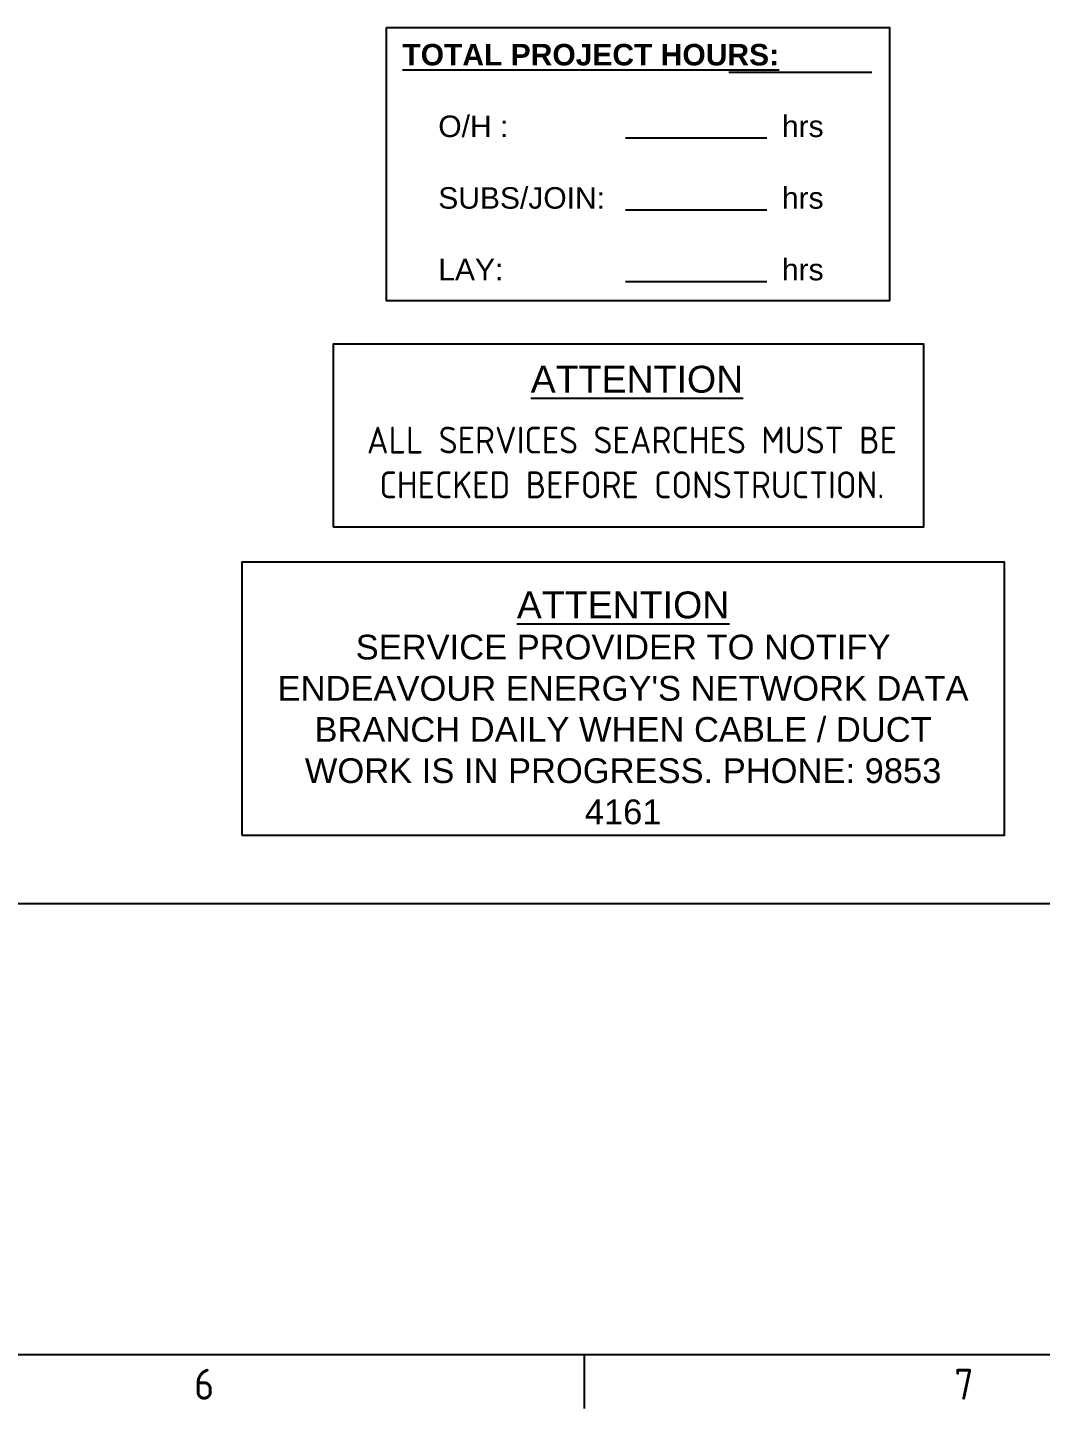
# Paper-space layout 'A2' of a CAD drawing. Header units: metres. Extents: x -21 to 1517, y -1 to 570.
# Drawn here: x 377.7 to 472, y 0 to 128.5 of the extents above; entities that cross this region are included whole.
import ezdxf
from ezdxf.enums import TextEntityAlignment as Align

# ---------------------------------------------------------------- set-up
doc = ezdxf.new("R2010")
doc.units = ezdxf.units.M
doc.layers.get('0').update_dxf_attribs({"color": 6})
doc.layers.add('Notes', color=7, linetype='Continuous')
doc.layers.add('SupportsUG_SP_EXT', color=7, linetype='Continuous')
doc.styles.add('iecISOCP', font='isocp.shx')
doc.styles.get("Standard").update_dxf_attribs({"font": 'arial.ttf'})

# ---------------------------------------------------------------- blocks, each defined once
blk = doc.blocks.new('Note_Attention')
at = {"layer": 'Notes', "color": 7}
blk.add_lwpolyline([(0, 0), (55, 0), (55, 17), (0, 17)], close=True, dxfattribs=at)
at = {"layer": 'Notes', "color": 7, "char_height": 2.5, "style": 'iecISOCP'}
for s, insert, width, attachment_point in [('{\\fArial|b0|i0|c0|p34;\\LATTENTION}', (28.29, 15), 20.8, 2), ('{\\C7;ALL SERVICES SEARCHES MUST BE CHECKED BEFORE CONSTRUCTION.}', (27.82, 6), 53, 5)]:
    blk.add_mtext(s, dxfattribs=dict(at, insert=insert, width=width, attachment_point=attachment_point))
blk = doc.blocks.new('Note_Project Hours')
at = {"layer": 'Notes'}
blk.add_lwpolyline([(0, 25.42), (46.86, 25.42), (46.86, 0), (0, 0)], close=True, dxfattribs=at)
for points in [[(31.87, 21.27), (45.21, 21.27)], [(22.27, 15.15), (35.41, 15.15)], [(22.27, 8.46), (35.41, 8.46)], [(22.27, 1.78), (35.41, 1.78)]]:
    blk.add_lwpolyline(points, dxfattribs=at)
at = {"layer": 'Notes', "insert": (-3.17, 23.9), "char_height": 2, "width": 55.0391, "attachment_point": 1}
blk.add_mtext('{\\fArial|b1|i0|c238|p34;      \\LTOTAL PROJECT HOURS:\\P\\P\\fArial|b0|i0|c238|p34;\\l^IO/H :^I^I^I^Ihrs\\P\\P^ISUBS/JOIN:^I^I^Ihrs\\P\\P\\pi-4,l6,t6;^I^ILAY:   ^I^I^Ihrs}', dxfattribs=at)
blk = doc.blocks.new('Note_Notify Integral')
at = {"layer": 'Notes'}
blk.add_lwpolyline([(0, 0), (71, 0), (71, 25.42), (0, 25.42)], close=True, dxfattribs=at)
at = {"layer": 'Notes', "style": 'iecISOCP'}
for s, insert, char_height, width, attachment_point in [('{\\fArial|b0|i0|c0|p34;\\LATTENTION}', (35.5, 22.68), 2.5, 16.7, 2), ("{\\fArial|b0|i0|c0|p34;SERVICE PROVIDER TO NOTIFY ENDEAVOUR ENERGY'S NETWORK DATA BRANCH DAILY WHEN CABLE / DUCT WORK IS IN PROGRESS. PHONE: 9853 4161}", (35.5, 9.82), 2.3, 66.4, 5)]:
    blk.add_mtext(s, dxfattribs=dict(at, insert=insert, char_height=char_height, width=width, attachment_point=attachment_point))
blk = doc.blocks.new('A2_FRAME_TITLE')
at = {"layer": 'Notes', "color": 3, "linetype": 'Continuous'}
blk.add_line((187.34, 47), (602.41, 47), dxfattribs=at)
at = {"layer": 'Notes', "color": 3}
blk.add_line((602.41, 5), (142.23, 5), dxfattribs=at)
at = {"layer": 'Notes', "color": 7}
blk.add_line((429.5, 5), (429.5, 0), dxfattribs=at)
blk.add_attdef('DRAFT_NUM', (3.44, 23.49), '', height=2.8, rotation=90)
at = {"layer": 'Notes', "color": 7, "style": 'iecISOCP'}
for s, p in [('6', (394.12, 3.69)), ('7', (464.87, 3.69))]:
    blk.add_text(s, height=2.88, dxfattribs=at).set_placement(p, align=Align.TOP_CENTER)
at = {"layer": 'Notes', "color": 7, "style": 'iecISOCP', "flags": 8}
blk.add_attdef('VERSION_NO', text='', height=2.5, rotation=90, dxfattribs=at).set_placement((154.95, 42.84), align=Align.MIDDLE_CENTER)
at = {"layer": 'Notes', "color": 7, "style": 'iecISOCP'}
for tag, p in [('CAP_NO', (274.43, 43.02)), ('IE_NUM', (274.43, 37.38)), ('GEN_WO', (217.74, 31.2)), ('HV_SWITCH', (274.43, 31.2)), ('OH_WO', (217.74, 25.1)), ('UBD_REF', (274.43, 25.1)), ('UG_WO', (217.74, 19.49)), ('GIS_MAP_No', (274.43, 19.49)), ('SUB_WO', (217.74, 13.64)), ('HV_OP_DIAG', (274.43, 13.64)), ('LGA', (274.43, 7.06))]:
    blk.add_attdef(tag, p, '', height=2.5, dxfattribs=at)
at = {"layer": 'Notes', "color": 2, "style": 'iecISOCP'}
for tag, p in [('T1', (441.71, 33.55)), ('T2', (441.71, 28.43)), ('T3', (441.71, 23.01)), ('T4', (441.4, 17.78)), ('T5', (441.4, 12.35)), ('T6', (441.4, 7.09))]:
    blk.add_attdef(tag, text='', height=3.5, dxfattribs=at).set_placement(p, align=Align.CENTER)
at = {"layer": 'Notes', "color": 7, "style": 'iecISOCP'}
for tag, p in [('scale', (324.78, 31.98)), ('DRAWN', (324.78, 24.31)), ('DATE', (324.78, 16.26)), ('DESIGN', (362.64, 8.29)), ('CHD', (324.78, 7.75))]:
    blk.add_attdef(tag, text='', height=2.5, dxfattribs=at).set_placement(p, align=Align.CENTER)
at = {"layer": 'Notes', "color": 1, "style": 'iecISOCP'}
blk.add_attdef('REV', text='', height=5, dxfattribs=at).set_placement((597.58, 16.48), align=Align.CENTER)
at = {"layer": 'Notes', "color": 4, "style": 'iecISOCP'}
blk.add_attdef('NUM', text='', height=7, dxfattribs=at).set_placement((570.95, 16.48), align=Align.MIDDLE_CENTER)
at = {"layer": 'Notes', "color": 7, "style": 'iecISOCP'}
for tag, p in [('NS', (569.09, 7.5)), ('SHTS', (583.7, 7.5))]:
    blk.add_attdef(tag, text='', height=2.5, dxfattribs=at).set_placement(p, align=Align.MIDDLE)
at = {"layer": 'Notes', "style": 'iecISOCP'}
blk.add_attdef('ExportID', (-16.01, 1.62), '', height=2.5, dxfattribs=at)
at = {"layer": 'Notes', "style": 'iecISOCP', "flags": 1}
for tag, p in [('ProjectType', (-14.7, -8.26)), ('ProjectNumber', (2.01, -7.98)), ('DrawingNumber', (21.02, -7.98)), ('ProjectDescription', (39.74, -8.26)), ('ExportDate', (65.98, -8.34)), ('ExportUserName', (83.82, -7.69)), ('DesignerCompanyName', (107.15, -8.26)), ('GIS_SUCCESS', (136.53, -7.98)), ('CAD_SUCCESS', (154.97, -7.98)), ('Comments', (202.32, -8.34)), ('ExportCategories', (222.09, -8.34)), ('ExportAreaOfInterest', (239.41, -7.82))]:
    blk.add_attdef(tag, p, '', height=1, dxfattribs=at)
at = {"layer": 'Notes', "color": 7, "style": 'iecISOCP', "flags": 1}
blk.add_attdef('DEPOTCODE', (179.33, -8.34), '', height=1, dxfattribs=at)

psp = doc.layouts.new('A2')

# ---------------------------------------------------------------- block references
at = {"layer": 'Notes', "color": 7}
for name, p in [('Note_Project Hours', (411.09, 103.11)), ('Note_Notify Integral', (397.63, 53.36))]:
    psp.add_blockref(name, p, dxfattribs=at)
at = {"layer": 'Notes'}
psp.add_blockref('Note_Attention', (406.13, 82.05), dxfattribs=at)
at = {"layer": 'SupportsUG_SP_EXT'}
psp.add_blockref('A2_FRAME_TITLE', (0, 0), dxfattribs=at)

doc.saveas('drawing.dxf')
